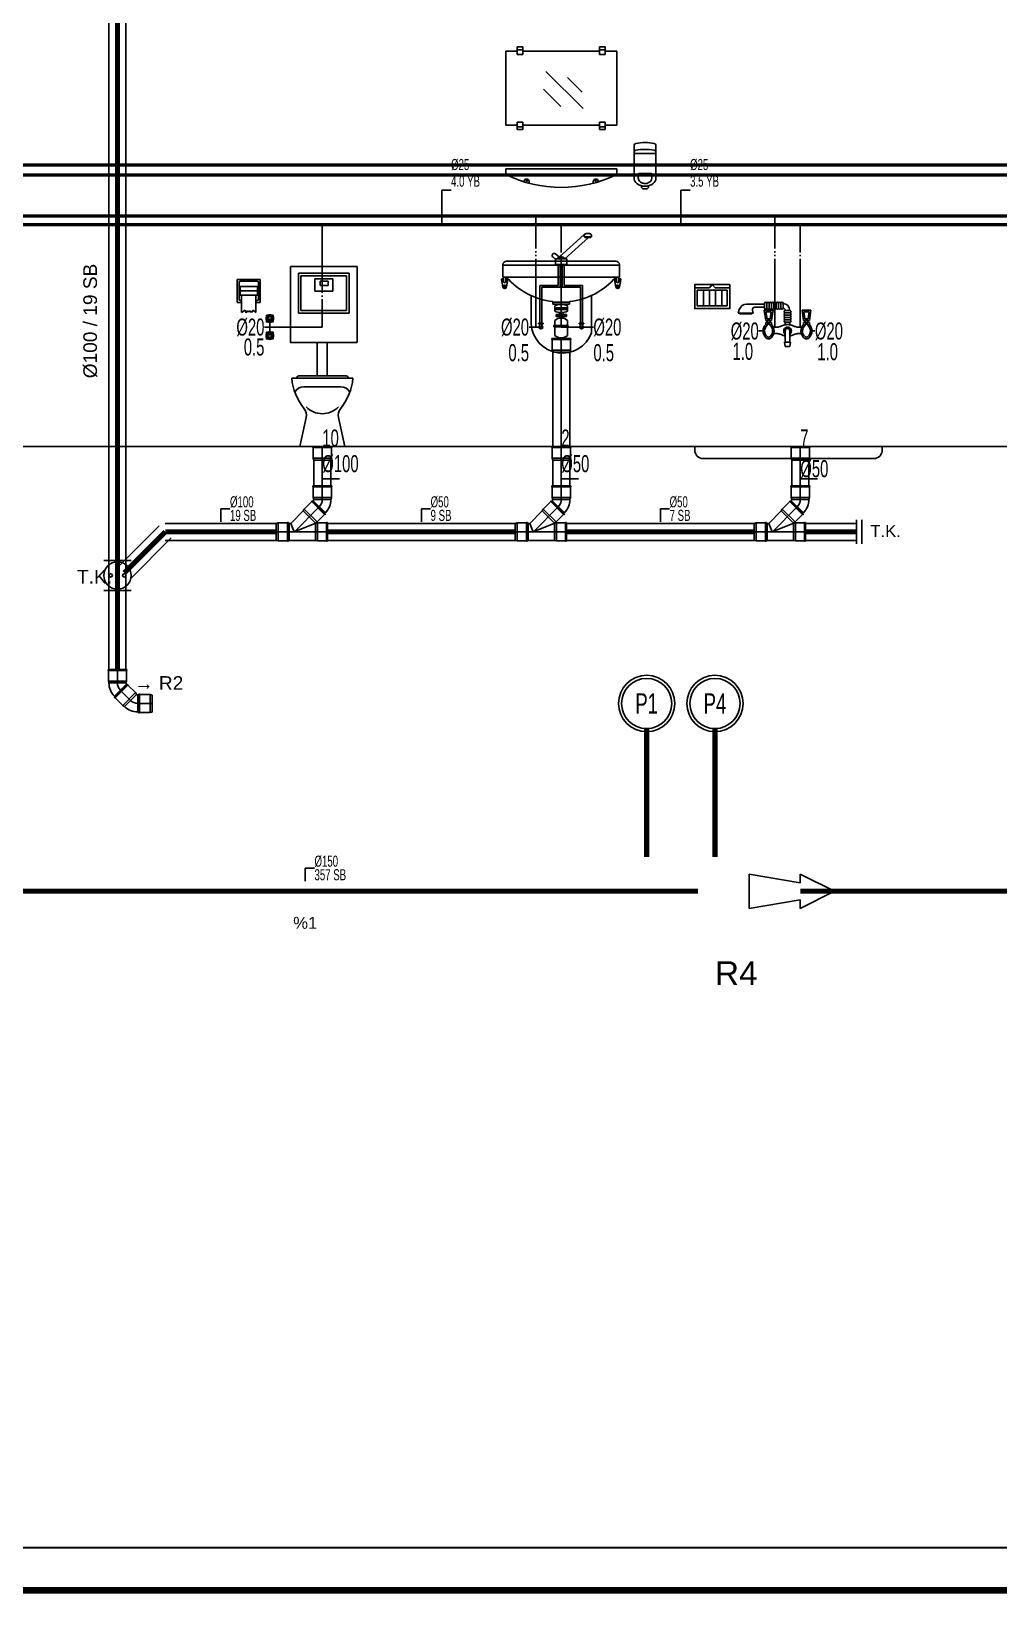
# Model space of a CAD drawing. Header units: centimetres. Extents: x -3962 to 30527, y -2 to 2802.
# Drawn here: x 16540 to 17106, y -2 to 913 of the extents above; entities that cross this region are included whole.
import ezdxf
from ezdxf.enums import TextEntityAlignment as Align

# ---------------------------------------------------------------- set-up
doc = ezdxf.new("R2010")
doc.units = ezdxf.units.CM
for name, pattern in [('BASMA HATTI', [31, 25, -6]), ('PIS', [38, 30, -8]), ('PISSU HATTI', [26, 20, -6]), ('SICAK', [4.6, 4, -0.15, 0.075, -0.15, 0.075, -0.15]), ('SOGUK', [4.375, 4, -0.15, 0.075, -0.15])]:
    doc.linetypes.add(name, pattern=pattern)
for name, color, linetype in [('MTY-PIS-SU-BORUSU', 6, 'PIS'), ('MTY-PISSU-BORU', 6, 'CONTINUOUS'), ('MTY-PISSU-BORU-TAVANDAN', 6, 'PISSU HATTI'), ('MTY-PISSU-CAP', 211, 'CONTINUOUS'), ('MTY-PVC', 43, 'CONTINUOUS'), ('MTY-ROGAR', 5, 'CONTINUOUS'), ('MTY-SICAKSU-BORU', 1, 'BASMA HATTI'), ('MTY-SOGUKSU-BORU', 5, 'CONTINUOUS'), ('MTY-TEFRIS', 15, 'CONTINUOUS'), ('MTY-TEMIZSU-CAP', 101, 'CONTINUOUS'), ('MTY-VANA', 1, 'CONTINUOUS'), ('MTY-YUK-BIRIMI', 7, 'CONTINUOUS'), ('ROTAS-PAFTA', 7, 'CONTINUOUS'), ('ROTAS-PIS-SU-BORUSU', 6, 'PIS'), ('ROTAS-PISSU-CAP', 211, 'CONTINUOUS'), ('ROTAS-PISSU-KOLONNO', 211, 'CONTINUOUS'), ('ROTAS-PVC', 43, 'CONTINUOUS'), ('ROTAS-ROGAR', 5, 'CONTINUOUS'), ('ROTAS-SEMA', 8, 'CONTINUOUS'), ('ROTAS-SICAKSU-BORU', 1, 'BASMA HATTI'), ('ROTAS-SOGUKSU-BORU', 5, 'CONTINUOUS'), ('ROTAS-TEFRIS', 15, 'CONTINUOUS'), ('ROTAS-VANA', 1, 'CONTINUOUS')]:
    doc.layers.add(name, color=color, linetype=linetype)
doc.styles.add('ANOTATIVO', font='arial.ttf')
doc.styles.add('CAP', font='wturkce.SHX', dxfattribs={"width": 0.65})
doc.styles.add('MTY_CAP', font='wturkce.SHX', dxfattribs={"width": 0.65, "height": 20})
doc.styles.add('MTYCAPLT', font='arial.ttf', dxfattribs={"width": 0.65, "height": 1})
doc.styles.add('ROTAS', font='arial.ttf')
doc.linetypes.add('PİS SU', pattern='A,6,-0.4,[")",Standard,S=1,R=0,X=-0.1,Y=-0.375],-0.2', length=6.6)

# ---------------------------------------------------------------- blocks, each defined once
blk = doc.blocks.new('KLOZET1 KOLON')
at = {"layer": 'MTY-SOGUKSU-BORU', "linetype": 'SOGUK', "ltscale": 10}
for p, q in [((0, 130), (0, 70)), ((-30.75, 75), (-30.75, 65)), ((0, 70), (-30.74, 70))]:
    blk.add_line(p, q, dxfattribs=at)
at = {"layer": 'MTY-TEFRIS', "color": 2}
for p, q in [((20.33, 105.41), (-18.6, 105.41)), ((-18.6, 105.41), (-18.6, 61.05)), ((15.66, 101.52), (-13.93, 101.52)), ((-13.93, 101.52), (-13.93, 78.17)), ((15.66, 78.17), (15.66, 101.52)), ((20.33, 61.05), (20.33, 105.41)), ((-49.8, 84.47), (-49.8, 97.91)), ((-49.8, 97.91), (-36.36, 97.91)), ((-48.79, 86.32), (-48.79, 96.06)), ((-48.12, 91.86), (-48.79, 91.86)), ((-48.79, 91.86), (-48.79, 90.52)), ((-48.12, 93.71), (-48.12, 88.67)), ((-48.12, 93.71), (-38.04, 93.71)), ((-48.12, 90.52), (-48.12, 91.86)), ((-47.95, 96.9), (-38.21, 96.9)), ((-38.04, 93.71), (-38.04, 88.67)), ((-38.04, 91.86), (-37.37, 91.86)), ((-38.04, 90.52), (-38.04, 91.86)), ((-37.37, 96.06), (-37.37, 86.32)), ((-37.37, 91.86), (-37.37, 90.52)), ((-36.36, 97.91), (-36.36, 84.47)), ((14.22, 100.08), (-12.49, 100.08)), ((-12.49, 100.08), (-12.49, 79.61)), ((6.2, 98.31), (-4.47, 98.31)), ((-4.47, 98.31), (-4.47, 90.98)), ((3.46, 96.95), (-1.31, 96.95)), ((-1.31, 96.95), (-1.31, 94.29)), ((-1.31, 94.29), (3.46, 94.29)), ((3.46, 94.29), (3.46, 96.95)), ((6.2, 90.98), (6.2, 98.31)), ((14.22, 79.61), (14.22, 100.08)), ((-47.28, 84.47), (-49.8, 84.47)), ((-48.79, 90.52), (-48.12, 90.52)), ((-38.04, 91.19), (-48.12, 91.19)), ((-48.12, 88.67), (-38.04, 88.67)), ((-47.28, 85.48), (-47.95, 85.48)), ((-47.28, 78.59), (-47.28, 88.67)), ((-38.88, 78.59), (-38.88, 88.67)), ((-38.88, 78.59), (-38.88, 88.67)), ((-38.21, 85.48), (-38.88, 85.48)), ((-36.36, 84.47), (-38.88, 84.47)), ((-37.37, 90.52), (-38.04, 90.52)), ((-4.47, 90.98), (6.2, 90.98)), ((-45.29, 79.81), (-47.28, 78.59)), ((-45.29, 79.81), (-44.6, 78.35)), ((-43.76, 79.57), (-44.6, 78.35)), ((-43.76, 79.57), (-43.08, 78.84)), ((-42.24, 79.57), (-43.08, 78.84)), ((-42.24, 79.57), (-41.4, 78.46)), ((-40.56, 79.83), (-41.4, 78.46)), ((-40.56, 79.83), (-38.88, 78.59)), ((-13.93, 78.17), (15.66, 78.17)), ((-12.49, 79.61), (14.22, 79.61)), ((-18.6, 61.05), (20.33, 61.05)), ((-3.11, 61.05), (-3.11, 41.5)), ((2.9, 61.05), (2.9, 41.5)), ((17.91, 40), (-17.91, 40)), ((-14.2, 41.5), (-15.36, 40)), ((14.4, 41.5), (-14.2, 41.5)), ((14.4, 41.5), (15.56, 40)), ((10.91, 35), (-10.91, 35)), ((-13.25, 0), (-9.42, 17.01)), ((9.42, 17.01), (13.25, 0)), ((13.25, 0), (-13.25, 0)), ((-13.25, 0), (13.25, 0))]:
    blk.add_line(p, q, dxfattribs=at)
at = {"layer": 'MTY-TEFRIS', "color": 4}
for centre, radius in [((-30.75, 75), 1.54), ((-30.75, 75), 1.1), ((-30.75, 65), 1.54), ((-30.75, 65), 1.1)]:
    blk.add_circle(centre, radius, dxfattribs=at)
at = {"layer": 'MTY-TEFRIS', "color": 2}
for centre, radius, start, end in [((-47.95, 96.06), 0.84, 90, 180), ((-38.21, 96.06), 0.84, 0, 90), ((-47.95, 86.32), 0.84, 180, 270), ((-38.21, 86.32), 0.84, 270, 360), ((15.27, 43.1), 33.32, 185.34064, 219.04334), ((-15.27, 43.1), 33.32, 320.95666, 354.65936), ((-10.91, 29), 6, 90, 150.54771), ((10.91, 29), 6, 29.45229, 90), ((-15.28, 18.33), 6, 347.31961, 39.04334), ((0, 32.24), 13.03, 223.67167, 316.32833), ((15.28, 18.33), 6, 140.95666, 192.68039)]:
    blk.add_arc(centre, radius, start, end, dxfattribs=at)
at = {"layer": 'MTY-TEFRIS', "color": 4}
for centre, radius, start, end in [((-30.75, 75), 2.22, 144.42463, 215.30307), ((-32.48, 73.28), 0.321, 139.13539, 310.58802), ((-32.47, 76.73), 0.321, 49.13539, 220.58802), ((-34.63, 75.01), 2.44, 320.91318, 350.03622), ((-34.63, 75.01), 2.44, 9.69149, 38.67071), ((-30.76, 71.11), 2.44, 99.68719, 128.81024), ((-30.74, 78.89), 2.44, 231.05269, 260.03192), ((-30.75, 75), 2.22, 101.18793, 125.29878), ((-30.75, 75), 2.22, 54.42033, 101.18793), ((-30.74, 78.89), 2.44, 279.68719, 308.81024), ((-30.76, 71.11), 2.44, 51.05269, 80.03192), ((-26.86, 74.99), 2.44, 140.91318, 170.03622), ((-26.86, 74.99), 2.44, 189.69149, 218.67071), ((-29.02, 73.27), 0.321, 229.13539, 40.58802), ((-29.02, 76.72), 0.321, 319.13539, 130.58802), ((-30.75, 75), 2.22, 341.62361, 35.30307), ((-30.75, 75), 2.22, 324.42463, 341.62361), ((-30.75, 65), 2.22, 144.34276, 215.22121), ((-32.47, 66.73), 0.321, 49.05352, 220.50616), ((-34.63, 65.01), 2.44, 320.83131, 349.95435), ((-34.63, 65.01), 2.44, 9.60962, 38.58885), ((-30.73, 68.89), 2.44, 230.97083, 259.95006), ((-30.75, 75), 2.22, 234.42033, 305.29878), ((-30.75, 65), 2.22, 101.10606, 125.21692), ((-30.75, 65), 2.22, 54.33847, 101.10606), ((-30.73, 68.89), 2.44, 279.60533, 308.72837), ((-26.86, 64.99), 2.44, 140.83131, 169.95435), ((-26.86, 64.99), 2.44, 189.60962, 218.58885), ((-29.01, 66.72), 0.321, 319.05352, 130.50616), ((-30.75, 65), 2.22, 324.34276, 341.54174), ((-30.75, 65), 2.22, 341.54174, 35.22121), ((-32.48, 63.28), 0.321, 139.05352, 310.50616), ((-30.76, 61.11), 2.44, 99.60533, 128.72837), ((-30.75, 65), 2.22, 234.33847, 305.21692), ((-30.76, 61.11), 2.44, 50.97083, 79.95006), ((-29.03, 63.27), 0.321, 229.05352, 40.50616)]:
    blk.add_arc(centre, radius, start, end, dxfattribs=at)
at = {"layer": 'MTY-TEMIZSU-CAP', "lineweight": -3, "ltscale": 100}
blk.add_line((-30.75, 70), (-33.91, 70), dxfattribs=at)
at = {"layer": 'MTY-PISSU-CAP', "lineweight": -3, "ltscale": 100, "style": 'CAP', "width": 0.65}
blk.add_attdef('PSCP', text='', height=10, dxfattribs=at).set_placement((0, -10), align=Align.MIDDLE_LEFT)
at = {"layer": 'MTY-TEMIZSU-CAP', "color": 101, "style": 'CAP', "width": 0.65}
blk.add_attdef('SOCP', text='', height=10, dxfattribs=at).set_placement((-33.91, 70), align=Align.MIDDLE_RIGHT)
at = {"layer": 'MTY-YUK-BIRIMI', "color": 101, "style": 'CAP', "width": 0.65}
blk.add_attdef('SO', text='', height=10, dxfattribs=at).set_placement((-33.91, 58.33), align=Align.MIDDLE_RIGHT)
at = {"layer": 'MTY-YUK-BIRIMI', "color": 211, "lineweight": -3, "ltscale": 100, "style": 'CAP', "width": 0.65}
blk.add_attdef('PS', text='', height=10, dxfattribs=at).set_placement((0, 5), align=Align.MIDDLE_LEFT)
blk = doc.blocks.new('PVC CATAL SAG')
at = {"layer": 'MTY-PIS-SU-BORUSU', "linetype": 'PİS SU', "ltscale": 5}
for p, q in [((0, 0), (0, -23.03)), ((0, -23.03), (0, -31.02)), ((-1.76, -35.26), (-16.12, -49.85)), ((3, -50), (-27, -50))]:
    blk.add_line(p, q, dxfattribs=at)
blk.add_arc((-6, -31.02), 6, 315, 0, dxfattribs=at)
at = {"layer": 'MTY-PISSU-CAP', "lineweight": -3, "ltscale": 100}
for p, q in [((0, -15.84), (0, -25.84)), ((10, -18.89), (0, -18.89))]:
    blk.add_line(p, q, dxfattribs=at)
at = {"layer": 'MTY-PVC', "color": 43}
for p, q in [((-5.5, 0), (-5.5, -0.6)), ((5.5, 0), (-5.5, 0)), ((-5.3, -0.6), (-5.5, -0.6)), ((5.3, -0.6), (-5.3, -0.6)), ((-5.3, -0.6), (-5.3, -6.85)), ((5.3, -6.85), (-5.3, -6.85)), ((-5.3, -6.85), (-5, -7.99)), ((5, -7.99), (-5, -7.99)), ((-5, -7.99), (-5, -22.87)), ((5.3, -6.85), (5, -7.99)), ((5, -7.99), (5, -22.87)), ((5.5, -0.6), (5.3, -0.6)), ((5.3, -0.6), (5.3, -6.85)), ((5.5, 0), (5.5, -0.6)), ((-5.5, -23.03), (-5.5, -23.63)), ((-5.5, -23.03), (-4.97, -23.03)), ((-5.5, -23.63), (-5.3, -23.63)), ((-5.3, -23.63), (5.3, -23.63)), ((-5.3, -23.63), (-5.3, -29.88)), ((-5, -23.03), (5.03, -23.03)), ((5.03, -23.03), (5.5, -23.03)), ((5.3, -23.63), (5.5, -23.63)), ((5.3, -23.63), (5.3, -29.88)), ((5.5, -23.03), (5.5, -23.63)), ((-6.17, -32.27), (-10.59, -36.69)), ((-5.88, -31.7), (-6.31, -32.13)), ((-5.88, -31.7), (-6.31, -32.13)), ((-6.31, -32.13), (-6.17, -32.27)), ((-6.31, -32.13), (-6.17, -32.27)), ((-6.17, -32.27), (1.33, -39.76)), ((-5.88, -31.7), (-5.58, -32.01)), ((-5.88, -31.7), (-5.58, -32.01)), ((-5.29, -31.73), (-5.58, -32.01)), ((-5.58, -32.01), (1.54, -39.13)), ((-5.3, -29.88), (5.3, -29.88)), ((-5.3, -29.88), (-5, -31.02)), ((-5.29, -31.73), (1.78, -38.8)), ((-5, -31.02), (5, -31.02)), ((5.3, -29.88), (5, -31.02)), ((-25.86, -44.7), (-27, -45)), ((-27, -55), (-27, -45)), ((-25.86, -55.3), (-25.86, -44.7)), ((-20.33, -44.7), (-25.86, -44.7)), ((-19.73, -44.5), (-20.33, -44.5)), ((-20.33, -44.7), (-20.33, -44.5)), ((-20.33, -55.3), (-20.33, -44.7)), ((-19.73, -45), (-19.73, -44.5)), ((-19.73, -55), (-19.73, -45)), ((-19.33, -45), (-19.73, -45)), ((-18.46, -45), (-19.33, -45)), ((-19.33, -45), (-19.33, -55)), ((-19.33, -45), (-19.33, -55)), ((-19.33, -55), (-19.33, -45)), ((-19.33, -45), (-19.33, -55)), ((-11.15, -37.73), (-18.46, -45)), ((-16.5, -50), (-18.46, -45)), ((-4.43, -45), (-16.5, -50)), ((-10.59, -36.69), (-11.15, -37.73)), ((-11.15, -37.73), (-4.14, -44.75)), ((-10.59, -36.69), (-3.09, -44.18)), ((-4.14, -44.75), (-4.43, -45)), ((-4.02, -45), (-4.42, -45)), ((-3.09, -44.18), (-4.14, -44.75)), ((-2.88, -44.7), (-4.02, -45)), ((-4.02, -45), (-4.02, -55)), ((1.33, -39.76), (-3.09, -44.18)), ((2.4, -44.7), (-2.88, -44.7)), ((-2.88, -44.7), (-2.88, -55.3)), ((1.33, -39.76), (1.47, -39.9)), ((1.33, -39.76), (1.47, -39.9)), ((1.89, -39.48), (1.47, -39.9)), ((1.89, -39.48), (1.47, -39.9)), ((1.78, -38.8), (1.5, -39.08)), ((1.5, -39.08), (1.89, -39.48)), ((1.5, -39.08), (1.89, -39.48)), ((3, -44.5), (2.4, -44.5)), ((2.4, -44.5), (2.4, -44.7)), ((2.4, -44.7), (2.4, -55.3)), ((3, -44.5), (3, -45)), ((3, -45), (3, -55)), ((-25.86, -55.3), (-27, -55)), ((-20.33, -55.3), (-25.86, -55.3)), ((-20.33, -55.5), (-20.33, -55.3)), ((-19.73, -55.5), (-20.33, -55.5)), ((-19.73, -55.5), (-19.73, -55)), ((-19.33, -55), (-19.73, -55)), ((-4.02, -55), (-19.33, -55)), ((-2.88, -55.3), (-4.02, -55)), ((2.4, -55.3), (-2.88, -55.3)), ((2.4, -55.3), (2.4, -55.5)), ((3, -55.5), (2.4, -55.5)), ((3, -55), (3, -55.5))]:
    blk.add_line(p, q, dxfattribs=at)
for radius in [1, 11]:
    blk.add_arc((-6, -31.02), radius, 315, 0, dxfattribs=at)
blk = doc.blocks.new('LAVABO1 KOLON')
at = {"layer": 'MTY-PISSU-BORU-TAVANDAN', "linetype": 'PİS SU', "ltscale": 5}
blk.add_line((0, 63.37), (0, 0), dxfattribs=at)
at = {"layer": 'MTY-PVC', "color": 43}
for p, q in [((-5.5, 63.37), (-5.5, 62.77)), ((-5.03, 63.37), (-5.5, 63.37)), ((-5.3, 62.77), (-5.5, 62.77)), ((5.3, 62.77), (-5.3, 62.77)), ((-5.3, 62.77), (-5.3, 56.52)), ((5.3, 56.52), (-5.3, 56.52)), ((-5.3, 56.52), (-5, 55.38)), ((5, 63.37), (-5.03, 63.37)), ((5, 55.38), (-5, 55.38)), ((-5, 55.38), (-5, 0)), ((5.5, 63.37), (4.97, 63.37)), ((5.3, 56.52), (5, 55.38)), ((5, 55.38), (5, 0)), ((5.5, 62.77), (5.3, 62.77)), ((5.3, 62.77), (5.3, 56.52)), ((5.5, 63.37), (5.5, 62.77))]:
    blk.add_line(p, q, dxfattribs=at)
at = {"layer": 'MTY-SICAKSU-BORU', "linetype": 'SICAK', "ltscale": 10}
for p, q in [((-15, 70), (-15, 135)), ((-13.06, 70), (-15.15, 70))]:
    blk.add_line(p, q, dxfattribs=at)
at = {"layer": 'MTY-SOGUKSU-BORU', "linetype": 'SOGUK', "ltscale": 10}
for p, q in [((0, 70), (0, 130)), ((11.84, 70), (0, 70))]:
    blk.add_line(p, q, dxfattribs=at)
at = {"layer": 'MTY-TEFRIS', "color": 2}
for p, q in [((-32.57, 188.24), (-32.57, 231.58)), ((-25.82, 231.58), (-32.57, 231.58)), ((-25.82, 234.09), (-22.51, 234.09)), ((-25.82, 234.09), (-25.82, 229.75)), ((-25.82, 232.44), (-22.51, 232.44)), ((-25.82, 229.75), (-22.51, 229.75)), ((-22.51, 234.09), (-22.51, 229.75)), ((22.38, 231.58), (-22.51, 231.58)), ((22.38, 234.09), (22.38, 229.75)), ((25.69, 234.09), (22.38, 234.09)), ((25.69, 232.44), (22.38, 232.44)), ((25.69, 229.75), (22.38, 229.75)), ((25.69, 234.09), (25.69, 229.75)), ((32.43, 231.58), (25.69, 231.58)), ((32.43, 188.24), (32.43, 231.58)), ((12.73, 197.94), (-9.11, 219.78)), ((12.3, 207.69), (3.7, 216.28)), ((-0.23, 199.25), (-10.42, 209.44)), ((-25.82, 188.24), (-32.57, 188.24)), ((-25.82, 190.07), (-22.51, 190.07)), ((-25.82, 190.07), (-25.82, 185.73)), ((-25.82, 187.38), (-22.51, 187.38)), ((-25.82, 185.73), (-22.51, 185.73)), ((-22.51, 190.07), (-22.51, 185.73)), ((22.38, 188.24), (-22.51, 188.24)), ((25.69, 190.07), (22.38, 190.07)), ((22.38, 190.07), (22.38, 185.73)), ((25.69, 187.38), (22.38, 187.38)), ((25.69, 185.73), (22.38, 185.73)), ((25.69, 190.07), (25.69, 185.73)), ((32.43, 188.24), (25.69, 188.24)), ((42.63, 172.3), (42.63, 176.3)), ((55.43, 172.3), (55.43, 176.3)), ((42.63, 172.3), (42.63, 157.29)), ((42.63, 171.69), (55.43, 171.69)), ((55.43, 172.3), (55.43, 157.29)), ((-32.57, 162.6), (32.43, 162.6)), ((-32.57, 162.6), (-32.57, 159.35)), ((-32.57, 159.35), (32.43, 159.35)), ((32.43, 162.6), (32.43, 159.35)), ((42.63, 160.49), (42.63, 157.29)), ((45.03, 157.29), (45.03, 159.25)), ((45.67, 159.89), (52.39, 159.89)), ((53.03, 157.29), (53.03, 159.25)), ((47.03, 152.73), (47.03, 151.69)), ((47.83, 150.89), (47.03, 151.69)), ((50.23, 150.89), (47.83, 150.89)), ((50.23, 150.89), (51.03, 151.69)), ((51.03, 152.73), (51.03, 151.69))]:
    blk.add_line(p, q, dxfattribs=at)
at = {"layer": 'MTY-TEFRIS', "color": 4}
for p, q in [((13.42, 124.12), (-1.18, 110.86)), ((15.9, 122.47), (2.06, 109.89)), ((13.33, 122.84), (13.42, 123.75)), ((13.33, 122.84), (15.52, 122.84)), ((13.73, 122.84), (13.73, 122.47)), ((17.24, 122.84), (13.73, 122.84)), ((13.73, 122.47), (17.24, 122.47)), ((14.5, 124.72), (15.52, 124.72)), ((16.54, 124.72), (15.52, 124.72)), ((17.71, 122.84), (15.52, 122.84)), ((17.24, 122.47), (17.24, 122.84)), ((17.71, 122.84), (17.61, 123.75)), ((-4.98, 112.8), (-5.17, 112.58)), ((-5.05, 111.05), (-3.37, 109.62)), ((-1.11, 110.92), (-3.46, 112.92)), ((-3.37, 106.7), (-3.37, 109.89)), ((3.21, 109.89), (-3.37, 109.89)), ((-2.17, 109.96), (-2.24, 109.89)), ((-1.1, 110.86), (-0.08, 110.86)), ((0.94, 110.86), (-0.08, 110.86)), ((3.21, 106.7), (3.21, 109.89)), ((-34.19, 106.7), (-34.19, 99.25)), ((34.06, 106.3), (-34.19, 106.3)), ((32.13, 108.5), (-32.26, 108.5)), ((-3.37, 106.7), (3.21, 106.7)), ((-2.88, 106.7), (-2.88, 106.29)), ((-2.88, 106.29), (2.75, 106.29)), ((-2.14, 106.29), (-2.14, 106.1)), ((1.98, 106.09), (-2.14, 106.09)), ((-1.83, 106.07), (-1.83, 94.44)), ((-0.75, 106.07), (-0.75, 93.36)), ((0.59, 106.07), (0.59, 93.36)), ((1.67, 106.07), (1.67, 94.44)), ((1.98, 106.29), (1.98, 106.09)), ((2.75, 106.29), (2.75, 106.7)), ((34.06, 106.7), (34.06, 99.25)), ((-34.19, 93.55), (-34.97, 97.93)), ((-33.89, 98.28), (-34.71, 98.28)), ((34.06, 99.25), (-34.19, 99.25)), ((-33.89, 99.25), (-33.89, 96.72)), ((-32.42, 99.25), (-32.42, 96.72)), ((-31.61, 98.28), (-32.42, 98.28)), ((-32.13, 93.55), (-31.35, 97.93)), ((-12.51, 94.44), (-12.51, 72.2)), ((-12.51, 94.44), (-1.83, 94.44)), ((-11.43, 93.36), (-11.43, 72.2)), ((-11.43, 93.36), (-0.75, 93.36)), ((11.27, 93.36), (0.59, 93.36)), ((12.35, 94.44), (1.67, 94.44)), ((11.27, 93.36), (11.27, 72.2)), ((12.35, 94.44), (12.35, 72.2)), ((32, 93.55), (31.22, 97.93)), ((31.48, 98.28), (32.29, 98.28)), ((32.29, 99.25), (32.29, 96.72)), ((33.76, 99.25), (33.76, 96.72)), ((33.76, 98.28), (34.58, 98.28)), ((34.06, 93.55), (34.84, 97.93)), ((-17.73, 71.86), (-17.73, 88.48)), ((-4.99, 84.92), (-4.99, 83.48)), ((4.86, 84.63), (-4.99, 84.63)), ((-4.99, 83.48), (-0.07, 83.48)), ((-3.84, 79.22), (-3.84, 82.47)), ((-1.15, 83.48), (-1.15, 83.13)), ((4.86, 83.48), (-0.07, 83.48)), ((1.02, 83.48), (1.02, 83.13)), ((3.71, 79.22), (3.71, 82.47)), ((4.86, 84.92), (4.86, 83.48)), ((17.73, 66.66), (17.73, 88.54)), ((3.71, 81.31), (-3.84, 81.31)), ((3.71, 80.24), (-3.84, 80.24)), ((-3.84, 70.82), (-3.84, 73.87)), ((-3.04, 76.14), (-3.04, 77.37)), ((-3.04, 77.37), (3.04, 77.37)), ((3.04, 76.8), (-3.04, 76.8)), ((3.04, 76.14), (-3.04, 76.14)), ((-1.15, 78.56), (-1.15, 77.37)), ((-1.15, 76.14), (-1.15, 75.24)), ((1.02, 78.56), (1.02, 77.37)), ((1.02, 76.14), (1.02, 75.24)), ((3.04, 77.37), (3.04, 76.14)), ((3.71, 70.82), (3.71, 73.87)), ((-11.97, 72.2), (-13.33, 72.2)), ((-13.33, 72.2), (-13.33, 71.8)), ((-13.33, 71.8), (-11.97, 71.8)), ((-12.51, 71.8), (-12.51, 70)), ((-12.51, 71.8), (-12.51, 70)), ((-12.51, 70), (-11.43, 70)), ((-11.97, 72.2), (-10.61, 72.2)), ((-10.61, 71.8), (-11.97, 71.8)), ((-11.43, 71.8), (-11.43, 70)), ((-11.43, 71.8), (-11.43, 70)), ((-10.61, 72.2), (-10.61, 71.8)), ((-4.34, 70.18), (-4.34, 70.82)), ((-4.34, 70.82), (4.07, 70.82)), ((4.07, 70.18), (-4.34, 70.18)), ((-3.84, 65.06), (-3.84, 70.18)), ((3.71, 65.06), (3.71, 70.18)), ((4.07, 70.82), (4.07, 70.18)), ((11.84, 72.2), (10.48, 72.2)), ((10.48, 72.2), (10.48, 71.8)), ((10.48, 71.8), (11.84, 71.8)), ((11.3, 71.8), (11.3, 70)), ((11.3, 71.8), (11.3, 70)), ((12.38, 70), (11.3, 70)), ((11.84, 72.2), (13.2, 72.2)), ((13.2, 71.8), (11.84, 71.8)), ((12.38, 71.8), (12.38, 70)), ((12.38, 71.8), (12.38, 70)), ((13.2, 72.2), (13.2, 71.8))]:
    blk.add_line(p, q, dxfattribs=at)
at = {"layer": 'MTY-TEFRIS', "color": 2}
for centre in [(-20.17, 155.82), (20.04, 155.82)]:
    blk.add_circle(centre, 0.437, dxfattribs=at)
at = {"layer": 'MTY-TEFRIS', "color": 4}
for centre, radius in [((-34.52, 97.85), 0.254), ((-33.16, 93.55), 1.03), ((-33.16, 93.55), 0.556), ((-31.8, 97.85), 0.254), ((31.67, 97.85), 0.254), ((33.03, 93.55), 1.03), ((33.03, 93.55), 0.556), ((34.39, 97.85), 0.254)]:
    blk.add_circle(centre, radius, dxfattribs=at)
at = {"layer": 'MTY-TEFRIS', "color": 2}
for centre, radius, start, end in [((43.91, 176.3), 1.28, 103.34236, 180), ((49.03, 150.65), 27.43, 78.61461, 101.38539), ((49.03, 146.65), 27.43, 78.61461, 101.38539), ((54.15, 176.3), 1.28, 0, 76.65764), ((43.91, 172.3), 1.28, 103.34236, 180), ((54.15, 172.3), 1.28, 0, 76.65764), ((-0.07, 225.21), 73.43, 243.73196, 296.26804), ((-20.32, 155.17), 1.53, 324.18851, 183.54429), ((20.19, 155.17), 1.53, 356.45571, 215.81149), ((45.67, 159.25), 0.64, 90, 180), ((52.39, 159.25), 0.64, 0, 90)]:
    blk.add_arc(centre, radius, start, end, dxfattribs=at)
at = {"layer": 'MTY-TEFRIS', "color": 4}
for centre, radius, start, end in [((14.5, 123.64), 1.08, 90, 174.07007), ((16.54, 123.64), 1.08, 5.92993, 90), ((-4.35, 111.88), 1.08, 139.57371, 229.57371), ((-4.16, 112.1), 1.08, 49.57371, 139.57371), ((-1.1, 109.78), 1.08, 90, 174.07007), ((0.94, 109.78), 1.08, 5.92993, 90), ((-32.19, 106.5), 2.01, 88.09528, 174.20104), ((32.06, 106.5), 2.01, 5.79896, 91.90472), ((-34.67, 97.98), 0.308, 97.40292, 189.73542), ((-33.16, 96.72), 0.735, 180, 0), ((-0.07, 127.1), 42.47, 220.97797, 263.34526), ((-31.65, 97.98), 0.308, 350.26458, 82.59708), ((-0.07, 127.1), 42.47, 276.65474, 319.02203), ((31.52, 97.98), 0.308, 97.40292, 189.73542), ((33.03, 96.72), 0.735, 180, 0), ((34.54, 97.98), 0.308, 350.26458, 82.59708), ((-0.07, 72.87), 10.32, 68.53271, 111.46729), ((-0.07, 88.83), 10.32, 248.53271, 291.46729), ((-0.07, 69.47), 5.8, 49.37058, 130.62942), ((0.55, 73.03), 18.32, 183.67178, 339.66251), ((-11.97, 70), 1.09, 119.88579, 60.11421), ((-11.97, 70.09), 0.548, 189.04535, 350.95465), ((-0.07, 69.47), 5.8, 229.37058, 310.62942), ((11.84, 70), 1.09, 119.88579, 60.11421), ((11.84, 70.09), 0.548, 189.04535, 350.95465)]:
    blk.add_arc(centre, radius, start, end, dxfattribs=at)
at = {"layer": 'MTY-TEFRIS', "color": 2}
blk.add_ellipse((49.03, 157.29), major_axis=(6.4, 0), ratio=0.75, start_param=3.141593, end_param=6.283185, dxfattribs=at)
blk.add_open_spline([(45.03, 157.29), (45.03, 156.85), (45.14, 156.42), (45.6, 155.59), (45.95, 155.2), (46.86, 154.56), (47.42, 154.32), (48.62, 154.06), (50.06, 154.05), (50.48, 154.26), (51.05, 154.49), (52, 155.09), (52.37, 155.48), (52.87, 156.29), (53.01, 156.73), (53.03, 157.2), (53.03, 157.24), (53.03, 157.29)], degree=3, knots=[0, 0, 0, 0, 0.442663, 0.442663, 0.885326, 0.885326, 1.327989, 1.327989, 1.770652, 1.770652, 2.213315, 2.213315, 2.655978, 2.655978, 3.098641, 3.098641, 3.141579, 3.141579, 3.141579, 3.141579], dxfattribs=at)
at = {"layer": 'MTY-TEMIZSU-CAP'}
for p, q in [((-15.15, 70), (-18.9, 70)), ((12.93, 70), (18.77, 70))]:
    blk.add_line(p, q, dxfattribs=at)
at = {"layer": 'MTY-PISSU-CAP', "lineweight": -3, "ltscale": 100, "style": 'CAP', "width": 0.65}
blk.add_attdef('PSCP', text='', height=10, dxfattribs=at).set_placement((0, -10), align=Align.MIDDLE_LEFT)
at = {"layer": 'MTY-TEMIZSU-CAP', "color": 101, "style": 'CAP', "width": 0.65}
blk.add_attdef('SCCP', text='', height=10, dxfattribs=at).set_placement((-18.9, 70), align=Align.MIDDLE_RIGHT)
blk.add_attdef('SOCP', text='', height=10, dxfattribs=at).set_placement((18.77, 70), align=Align.MIDDLE_LEFT)
at = {"layer": 'MTY-YUK-BIRIMI', "color": 101, "style": 'CAP', "width": 0.65}
blk.add_attdef('SC', text='', height=10, dxfattribs=at).set_placement((-18.9, 55), align=Align.MIDDLE_RIGHT)
blk.add_attdef('SO', text='', height=10, dxfattribs=at).set_placement((18.81, 55), align=Align.MIDDLE_LEFT)
at = {"layer": 'MTY-YUK-BIRIMI', "color": 211, "lineweight": -3, "ltscale": 100, "style": 'CAP', "width": 0.65}
blk.add_attdef('PS', text='', height=10, dxfattribs=at).set_placement((0, 5), align=Align.MIDDLE_LEFT)
blk = doc.blocks.new('DUS TEKNESI1 KOLON')
at = {"layer": 'MTY-SICAKSU-BORU', "linetype": 'SICAK', "ltscale": 10}
blk.add_line((-15, 70), (-15, 135), dxfattribs=at)
at = {"layer": 'MTY-SOGUKSU-BORU', "linetype": 'SOGUK', "ltscale": 10}
blk.add_line((0, 70), (0, 130), dxfattribs=at)
at = {"layer": 'MTY-TEFRIS', "color": 2}
for p, q in [((-53.27, 92.91), (-61.88, 92.91)), ((-56.78, 91.53), (-56.78, 82.44)), ((-51.58, 94.87), (-53.27, 92.91)), ((-53.11, 91.53), (-53.11, 82.44)), ((-51.58, 94.87), (-49.95, 92.91)), ((-41.27, 92.91), (-49.95, 92.91)), ((-49.61, 91.53), (-49.61, 82.44)), ((-46.03, 91.53), (-46.03, 82.44))]:
    blk.add_line(p, q, dxfattribs=at)
at = {"layer": 'MTY-TEFRIS', "color": 4}
for p, q in [((-31.45, 83.41), (-20.92, 83.41)), ((-20.92, 83.87), (-20.92, 81.14)), ((-20.92, 83.41), (-20.92, 81.6)), ((-19.56, 81.14), (-19.56, 83.87)), ((-18.2, 83.87), (-18.2, 81.14)), ((-16.84, 83.87), (-16.84, 81.14)), ((-16.84, 83.87), (-16.84, 81.14)), ((-15.47, 81.14), (-15.47, 83.87)), ((-14.11, 83.87), (-14.11, 81.14)), ((-12.75, 83.87), (-12.75, 81.14)), ((-11.39, 83.87), (-11.39, 81.14)), ((-10.03, 83.87), (-10.03, 81.14)), ((-36.4, 78.22), (-35.78, 80.22)), ((-36.4, 78.22), (-27.55, 78.22)), ((-27.55, 78.22), (-27.99, 79.88)), ((-26.68, 81.6), (-20.92, 81.6)), ((-21.16, 79.85), (-16, 79.85)), ((-20.3, 73.82), (-21.16, 79.85)), ((-16.86, 73.82), (-20.3, 73.82)), ((-19.51, 74.73), (-20.11, 78.94)), ((-20.11, 78.94), (-17.05, 78.94)), ((-17.65, 74.73), (-19.51, 74.73)), ((-19.42, 73.82), (-19.42, 72.58)), ((-17.76, 72.58), (-17.76, 73.82)), ((-17.05, 78.94), (-17.65, 74.73)), ((-16, 79.85), (-16.86, 73.82)), ((-8.86, 79.78), (-8.86, 79.74)), ((-8.86, 79.74), (-6.14, 79.74)), ((-8.86, 78.38), (-6.14, 78.38)), ((-8.86, 77.02), (-6.14, 77.02)), ((-8.86, 75.66), (-6.14, 75.66)), ((-6.14, 74.3), (-8.86, 74.3)), ((-6.14, 79.78), (-6.14, 79.74)), ((6.16, 79.85), (1, 79.85)), ((1, 79.85), (1.86, 73.82)), ((1.86, 73.82), (5.3, 73.82)), ((2.05, 78.94), (2.65, 74.73)), ((5.11, 78.94), (2.05, 78.94)), ((2.65, 74.73), (4.51, 74.73)), ((2.76, 72.58), (2.76, 73.82)), ((4.42, 73.82), (4.42, 72.58)), ((4.51, 74.73), (5.11, 78.94)), ((5.3, 73.82), (6.16, 79.85)), ((-20.28, 72.58), (-20.28, 71.43)), ((-20.28, 72.58), (-16.88, 72.58)), ((-19.37, 71.67), (-19.37, 71.03)), ((-19.37, 71.67), (-17.78, 71.67)), ((-17.78, 71.67), (-17.78, 71.03)), ((-16.88, 72.58), (-16.88, 71.43)), ((-8.86, 72.93), (-8.86, 71.34)), ((-8.86, 72.93), (-6.14, 72.93)), ((-8.85, 67.86), (-8.85, 61.24)), ((-6.15, 67.86), (-6.15, 61.24)), ((-6.14, 72.93), (-6.14, 71.34)), ((1.88, 72.58), (1.88, 71.43)), ((1.88, 72.58), (5.28, 72.58)), ((2.78, 71.67), (2.78, 71.03)), ((4.37, 71.67), (2.78, 71.67)), ((4.37, 71.67), (4.37, 71.03)), ((5.28, 72.58), (5.28, 71.43)), ((-5.71, 61.24), (-9.32, 61.24)), ((-9.32, 61.24), (-8.96, 58.68)), ((-8.96, 58.68), (-6.08, 58.68)), ((-6.08, 58.68), (-5.71, 61.24)), ((47.97, 0), (-61.88, 0)), ((-61.88, -2.05), (-61.88, 0)), ((47.98, -2.03), (47.97, 0)), ((42.98, -7.04), (-56.88, -7.04))]:
    blk.add_line(p, q, dxfattribs=at)
at = {"layer": 'MTY-TEFRIS', "color": 2}
for points in [[(-41.27, 94.87), (-61.88, 94.87), (-61.88, 80.85), (-41.27, 80.85)], [(-42.93, 91.53), (-60.5, 91.53), (-60.5, 82.44), (-42.93, 82.44)]]:
    blk.add_lwpolyline(points, close=True, dxfattribs=at)
at = {"layer": 'MTY-TEFRIS', "color": 4}
blk.add_lwpolyline([(-28.55, 78.22), (-28.55, 77.65), (-35.4, 77.65), (-35.4, 78.22)], dxfattribs=at)
for points in [[(-15.94, 70.15, 0.052672), (-14.15, 69.96, 0.063671)], [(-15.62, 66.05, -0.043271), (-14.15, 66.18, -0.063671)], [(-14.15, 69.96, 0.063671), (-12, 70.23, 0.076686), (-10.34, 70.95, 0.001385), (-10.32, 70.96, 0.146881)], [(-14.15, 66.18, -0.063671), (-12, 65.91, -0.029659), (-11.33, 65.69, -0.001385)], [(-11.33, 65.69, 0.001385), (-11.31, 65.68, 0.076686), (-9.65, 64.96, 0.02385), (-8.85, 64.8, 0.063671)], [(-4.68, 70.96, 0.029659), (-5.35, 71.18, 0.063671), (-7.5, 71.45, 0.063671), (-9.65, 71.18, 0.029659), (-10.32, 70.96, 0.001385)], [(-6.15, 64.8, 0.02385), (-5.35, 64.96, 0.076686), (-3.69, 65.68, 0.001385), (-3.67, 65.69, 0.146881)], [(-0.85, 69.96, -0.063671), (-3, 70.23, -0.076686), (-4.66, 70.95, -0.001385), (-4.68, 70.96, -0.146881)], [(-3.67, 70.45, 0.001385), (-3.69, 70.46, 0.076686)], [(-0.85, 66.18, 0.063671), (-3, 65.91, 0.029659), (-3.67, 65.69, 0.001385)], [(0.94, 70.15, -0.052672), (-0.85, 69.96, -0.063671)], [(0.62, 66.05, 0.043271), (-0.85, 66.18, 0.063671)]]:
    blk.add_lwpolyline(points, format="xyb", dxfattribs=at)
for centre, radius, start, end in [((-31.45, 78.88), 4.54, 90, 162.72065), ((-20.24, 83.87), 0.68, 0, 180), ((-18.88, 83.87), 0.68, 0, 180), ((-17.52, 83.87), 0.68, 0, 180), ((-16.16, 83.87), 0.68, 0, 180), ((-14.79, 83.87), 0.68, 0, 180), ((-13.43, 83.87), 0.68, 0, 180), ((-12.07, 83.87), 0.68, 0, 180), ((-10.71, 83.87), 0.68, 0, 180), ((-10.22, 79.78), 4.08, 0, 87.34618), ((-26.68, 80.24), 1.36, 90, 195.03031), ((-20.24, 81.14), 0.68, 180, 0), ((-18.88, 81.14), 0.68, 180, 0), ((-17.52, 81.14), 0.68, 180, 0), ((-16.16, 81.14), 0.68, 180, 0), ((-14.79, 81.14), 0.68, 180, 0), ((-13.43, 81.14), 0.68, 180, 0), ((-12.07, 81.14), 0.68, 180, 0), ((-10.71, 81.14), 0.68, 180, 0), ((-10.22, 79.78), 1.36, 0, 82.02098), ((-8.86, 79.06), 0.68, 90, 270), ((-8.86, 77.7), 0.68, 90, 270), ((-8.86, 76.34), 0.68, 90, 270), ((-8.86, 74.98), 0.68, 90, 270), ((-8.86, 73.62), 0.68, 90, 270), ((-6.14, 79.06), 0.68, 270, 90), ((-6.14, 77.7), 0.68, 270, 90), ((-6.14, 76.34), 0.68, 270, 90), ((-6.14, 74.98), 0.68, 270, 90), ((-6.14, 73.62), 0.68, 270, 90), ((-16.57, 67.73), 5.24, 135.05017, 225.82954), ((-16.57, 67.73), 4.33, 130.27538, 225.82954), ((-18.58, 65.45), 1.3, 218.96065, 321.6991), ((-20.58, 67.73), 4.33, 314.17046, 49.72462), ((-20.58, 67.73), 5.24, 314.17046, 44.94983), ((-7.5, 67.73), 2.25, 311.5146, 228.4854), ((-7.5, 67.86), 1.35, 0, 180), ((5.58, 67.73), 5.24, 135.05017, 225.82954), ((5.58, 67.73), 4.33, 130.27538, 225.82954), ((3.58, 65.45), 1.3, 218.3009, 321.03935), ((1.57, 67.73), 4.33, 314.17046, 49.72462), ((1.57, 67.73), 5.24, 314.17046, 44.94983), ((-18.58, 64.97), 1.92, 211.20705, 328.79295), ((3.58, 64.97), 1.92, 211.20705, 328.79295), ((-56.88, -2.04), 5, 180.10635, 270), ((42.98, -2.04), 5, 270, 0.10635)]:
    blk.add_arc(centre, radius, start, end, dxfattribs=at)
at = {"layer": 'MTY-TEMIZSU-CAP'}
for p, q in [((-21.81, 67.69), (-24.34, 67.69)), ((6.81, 67.69), (8.53, 67.69))]:
    blk.add_line(p, q, dxfattribs=at)
at = {"layer": 'MTY-PISSU-CAP', "lineweight": -3, "ltscale": 100, "style": 'CAP', "width": 0.65}
blk.add_attdef('PSCP', text='', height=10, dxfattribs=at).set_placement((0, -12.95), align=Align.MIDDLE_LEFT)
at = {"layer": 'MTY-TEMIZSU-CAP', "color": 101, "style": 'CAP', "width": 0.65}
blk.add_attdef('SCCP', text='', height=10, dxfattribs=at).set_placement((-24.34, 67.69), align=Align.MIDDLE_RIGHT)
blk.add_attdef('SOCP', text='', height=10, dxfattribs=at).set_placement((8.53, 67.69), align=Align.MIDDLE_LEFT)
at = {"layer": 'MTY-YUK-BIRIMI', "color": 101, "style": 'CAP', "width": 0.65}
blk.add_attdef('SC', text='', height=10, dxfattribs=at).set_placement((-27.65, 55.76), align=Align.MIDDLE_RIGHT)
blk.add_attdef('SO', text='', height=10, dxfattribs=at).set_placement((16, 50.59), align=Align.CENTER)
at = {"layer": 'MTY-YUK-BIRIMI', "color": 211, "lineweight": -3, "ltscale": 100, "style": 'CAP', "width": 0.65}
blk.add_attdef('PS', text='', height=10, dxfattribs=at).set_placement((-0.06, 5), align=Align.MIDDLE_LEFT)
blk = doc.blocks.new('MTY-PIS SU CAP SB')
at = {"layer": 'MTY-PISSU-CAP'}
for p, q in [((0.83, 1.17), (0, 1.17)), ((0, 1.17), (0, 0))]:
    blk.add_line(p, q, dxfattribs=at)
at = {"layer": 'MTY-PISSU-CAP', "style": 'MTY_CAP', "width": 0.65}
blk.add_attdef('PSCP_001', (0.83, 1.29), '', height=1, dxfattribs=at)
at = {"layer": 'MTY-YUK-BIRIMI', "color": 211, "style": 'MTY_CAP', "width": 0.65}
blk.add_attdef('PS_001', (0.83, 0.07), '', height=1, dxfattribs=at)
blk = doc.blocks.new('MTY-TEMIZ SU CAP MB')
at = {"layer": 'MTY-TEMIZSU-CAP'}
for p, q in [((0.83, 3.1), (0, 3.1)), ((0, 3.1), (0, 0))]:
    blk.add_line(p, q, dxfattribs=at)
at = {"layer": 'MTY-TEMIZSU-CAP', "style": 'MTY_CAP', "width": 0.65}
for tag, p in [('SOCP_001', (0.83, 4.92)), ('SCCP_001', (0.83, 1.92))]:
    blk.add_attdef(tag, p, '', height=1, dxfattribs=at)
at = {"layer": 'MTY-YUK-BIRIMI', "color": 101, "style": 'MTY_CAP', "width": 0.65}
for tag, p in [('SO_001', (0.83, 3.42)), ('SC_001', (0.83, 0.42))]:
    blk.add_attdef(tag, p, '', height=1, dxfattribs=at)
blk = doc.blocks.new('MTY-TEMIZLEME KAPAGI KOLON')
at = {"layer": 'MTY-VANA', "color": 1, "ltscale": 75}
for p, q in [((-10, 11), (10, 11)), ((-10, -11), (10, -11))]:
    blk.add_line(p, q, dxfattribs=at)
for centre, radius in [((0, 0), 10), ((-5, 0), 1.25), ((5, 0), 1.25)]:
    blk.add_circle(centre, radius, dxfattribs=at)
at = {"layer": 'MTY-VANA', "color": 1, "ltscale": 75, "style": 'MTYCAPLT'}
blk.add_attdef('TK', (-29.6, -6), '', height=10, dxfattribs=at)
blk = doc.blocks.new('PVC DIRSEK')
at = {"layer": 'MTY-PISSU-BORU', "linetype": 'PİS SU', "ltscale": 5}
for p, q in [((0, 0), (0, -7.99)), ((1.99, -12.56), (7.65, -18.21)), ((11.89, -19.97), (20.28, -20.03))]:
    blk.add_line(p, q, dxfattribs=at)
for centre, start, end in [((6, -7.99), 180, 225), ((11.89, -13.97), 225, 270)]:
    blk.add_arc(centre, 6, start, end, dxfattribs=at)
at = {"layer": 'MTY-PVC', "color": 43}
for p, q in [((-5.5, 0), (-5.5, -0.6)), ((5.5, 0), (-5.5, 0)), ((5.5, -0.6), (-5.5, -0.6)), ((-5.3, -0.6), (-5.3, -6.85)), ((5.3, -6.85), (-5.3, -6.85)), ((-5.3, -6.85), (-5, -7.99)), ((5, -7.99), (-5, -7.99)), ((5.29, -8.7), (-1.78, -15.77)), ((5.58, -8.98), (-1.56, -16.12)), ((6.31, -9.1), (-1.33, -16.73)), ((5.3, -6.85), (5, -7.99)), ((5.29, -8.7), (5.58, -8.98)), ((5.3, -0.6), (5.3, -6.85)), ((5.5, 0), (5.5, -0.6)), ((5.88, -8.67), (5.51, -9.04)), ((5.88, -8.67), (5.58, -8.98)), ((5.88, -8.67), (6.31, -9.1)), ((5.88, -8.67), (6.31, -9.1)), ((6.31, -9.1), (6.17, -9.24)), ((-1.5, -16.05), (-1.89, -16.45)), ((-1.56, -16.12), (-1.89, -16.45)), ((-1.89, -16.45), (-1.47, -16.88)), ((-1.89, -16.45), (-1.47, -16.88)), ((-1.78, -15.77), (-1.5, -16.05)), ((-1.33, -16.73), (-1.47, -16.88)), ((-1.33, -16.73), (-1.47, -16.88)), ((6.17, -9.24), (-1.33, -16.73)), ((-1.33, -16.73), (3.09, -21.15)), ((10.59, -13.66), (3.09, -21.15)), ((11.18, -14.68), (4.11, -21.75)), ((6.17, -9.24), (10.59, -13.66)), ((10.59, -13.66), (11.18, -14.68)), ((11.89, -14.97), (11.89, -24.97)), ((11.89, -14.97), (12.29, -14.97)), ((12.29, -14.53), (12.29, -14.97)), ((12.29, -14.53), (12.89, -14.53)), ((12.29, -14.97), (12.29, -25.03)), ((12.89, -14.53), (12.89, -14.73)), ((12.89, -14.73), (12.89, -25.33)), ((12.89, -14.73), (19.14, -14.73)), ((19.14, -14.73), (20.28, -15.07)), ((19.14, -14.73), (19.14, -25.33)), ((20.28, -15.07), (20.28, -25)), ((3.09, -21.15), (4.11, -21.75)), ((11.89, -24.97), (12.29, -24.97)), ((12.29, -24.97), (12.29, -25.53)), ((12.29, -25.53), (12.89, -25.53)), ((12.89, -25.33), (19.14, -25.33)), ((12.89, -25.33), (12.89, -25.53)), ((19.14, -25.33), (20.28, -25))]:
    blk.add_line(p, q, dxfattribs=at)
for centre, radius, start, end in [((6, -7.99), 11, 180, 225), ((6, -7.99), 1, 180, 225), ((11.89, -13.97), 1, 225, 270), ((11.89, -13.97), 11, 225, 270)]:
    blk.add_arc(centre, radius, start, end, dxfattribs=at)
blk = doc.blocks.new('PVC ROGAR')
at = {"layer": 'MTY-ROGAR', "color": 2, "lineweight": -3, "ltscale": 0.5}
for p, q in [((0, -10), (0, 10)), ((0, 10), (30, 5)), ((30, 5), (30, 10)), ((30, 10), (50, 0)), ((30, -5), (0, -10)), ((50, 0), (30, -10)), ((30, -10), (30, -5))]:
    blk.add_line(p, q, dxfattribs=at)
at = {"layer": 'MTY-ROGAR', "lineweight": -3, "style": 'MTYCAPLT'}
blk.add_attdef('R', text='', height=20, dxfattribs=at).set_placement((55, 0), align=Align.MIDDLE_LEFT)
blk = doc.blocks.new('MTY-KOLON NO PIS SU')
at = {"color": 6, "linetype": 'Continuous', "ltscale": 100}
blk.add_circle((0, 0), 27.5, dxfattribs=at)
at = {"color": 7, "linetype": 'Continuous', "ltscale": 100}
blk.add_circle((0, 0), 24.5, dxfattribs=at)
at = {"style": 'ANOTATIVO', "width": 0.65}
blk.add_attdef('K', text='', height=20, dxfattribs=at).set_placement((0, 0), align=Align.MIDDLE_CENTER)

msp = doc.modelspace()

# ---------------------------------------------------------------- linework, layer by layer
at = {"layer": 'ROTAS-PAFTA'}
for points, const_width in [([(15040, 0), (24010, 0), (24010, 2800), (15040, 2800)], 4), ([(15065, 25), (23985, 25), (23985, 2775), (15065, 2775)], 1)]:
    msp.add_lwpolyline(points, close=True, dxfattribs=dict(at, const_width=const_width))
at = {"layer": 'ROTAS-PIS-SU-BORUSU', "const_width": 3}
for points in [[(16590, 539.5), (16590, 1770)], [(16618, 620), (16594, 596)], [(16618, 620), (16683, 620)], [(16713, 620), (16823, 620)], [(16853, 620), (16963, 620)], [(16993, 620), (17023, 620)], [(16900, 504.5), (16900, 429.5)], [(16940, 504.5), (16940, 429.5)], [(16470, 409.5), (16930, 409.5)], [(16990, 409.5), (17450, 409.5)]]:
    msp.add_lwpolyline(points, dxfattribs=at)
at = {"layer": 'ROTAS-PVC'}
for p, q in [((16585, 539.5), (16585, 1770)), ((16595, 539.5), (16595, 1770)), ((16614.46, 623.54), (16590.46, 599.54)), ((16618, 625), (16683, 625)), ((16713, 625), (16823, 625)), ((16853, 625), (16963, 625)), ((16993, 625), (17023, 625)), ((17023, 613), (17023, 627)), ((17026, 613), (17026, 627)), ((16621.54, 616.46), (16597.54, 592.46)), ((16618, 615), (16683, 615)), ((16713, 615), (16823, 615)), ((16853, 615), (16963, 615)), ((16993, 615), (17023, 615))]:
    msp.add_line(p, q, dxfattribs=at)
at = {"layer": 'ROTAS-SEMA'}
msp.add_lwpolyline([(15140, 670), (23910, 670)], dxfattribs=at)
at = {"layer": 'ROTAS-SICAKSU-BORU', "const_width": 2}
msp.add_lwpolyline([(18325, 805), (15885, 805)], dxfattribs=at)
at = {"layer": 'ROTAS-SOGUKSU-BORU', "const_width": 2}
for points in [[(15640.05, 835), (21278, 835), (21278, 800), (21310, 800)], [(15600, 775), (15600, 829), (18752, 829), (18752, 800), (18790, 800)], [(15600, 800), (18340, 800)]]:
    msp.add_lwpolyline(points, dxfattribs=at)

# ---------------------------------------------------------------- block references
at = {"layer": 'ROTAS-PISSU-KOLONNO'}
ref = msp.add_blockref('MTY-KOLON NO PIS SU', (16900, 519.5), dxfattribs=dict(at, xscale=0.6, yscale=0.6))
ref.add_attrib('K', 'P1', dxfattribs={"height": 12, "style": 'ANOTATIVO', "width": 0.65}).set_placement((16900, 519.5), align=Align.MIDDLE_CENTER)
ref = msp.add_blockref('MTY-KOLON NO PIS SU', (16940, 519.5), dxfattribs=dict(at, xscale=0.6, yscale=0.6))
ref.add_attrib('K', 'P4', dxfattribs={"height": 12, "style": 'ANOTATIVO', "width": 0.65}).set_placement((16940, 519.5), align=Align.MIDDLE_CENTER)
at = {"layer": 'ROTAS-TEFRIS'}
ref = msp.add_blockref('LAVABO1 KOLON', (16850, 670), dxfattribs=at)
ref.add_attrib('SO', '0.5', dxfattribs={"color": 101, "height": 10, "style": 'CAP', "width": 0.65}).set_placement((16868.81, 725), align=Align.MIDDLE_LEFT)
ref.add_attrib('SOCP', 'Ø20', dxfattribs={"color": 101, "height": 10, "style": 'CAP', "width": 0.65}).set_placement((16868.77, 740), align=Align.MIDDLE_LEFT)
ref.add_attrib('SC', '0.5', dxfattribs={"color": 101, "height": 10, "style": 'CAP', "width": 0.65}).set_placement((16831.1, 725), align=Align.MIDDLE_RIGHT)
ref.add_attrib('SCCP', 'Ø20', dxfattribs={"color": 101, "height": 10, "style": 'CAP', "width": 0.65}).set_placement((16831.1, 740), align=Align.MIDDLE_RIGHT)
ref.add_attrib('PSCP', 'Ø50', dxfattribs={"lineweight": -3, "ltscale": 100, "height": 10, "style": 'CAP', "width": 0.65}).set_placement((16850, 660), align=Align.MIDDLE_LEFT)
ref.add_attrib('PS', '2', dxfattribs={"color": 211, "lineweight": -3, "ltscale": 100, "height": 10, "style": 'CAP', "width": 0.65}).set_placement((16850, 675), align=Align.MIDDLE_LEFT)
ref = msp.add_blockref('MTY-TEMIZ SU CAP MB', (16780, 800), dxfattribs=dict(at, xscale=6.5, yscale=6.5))
ref.add_attrib('SO_001', '4.0 YB', (16785.42, 822.21), dxfattribs={"color": 101, "height": 6.5, "style": 'MTY_CAP', "width": 0.65})
ref.add_attrib('SOCP_001', 'Ø25', (16785.42, 831.96), dxfattribs={"height": 6.5, "style": 'MTY_CAP', "width": 0.65})
ref = msp.add_blockref('MTY-TEMIZ SU CAP MB', (16920, 800), dxfattribs=dict(at, xscale=6.5, yscale=6.5))
ref.add_attrib('SO_001', '3.5 YB', (16925.42, 822.21), dxfattribs={"color": 101, "height": 6.5, "style": 'MTY_CAP', "width": 0.65})
ref.add_attrib('SOCP_001', 'Ø25', (16925.42, 831.96), dxfattribs={"height": 6.5, "style": 'MTY_CAP', "width": 0.65})
ref = msp.add_blockref('KLOZET1 KOLON', (16710, 670), dxfattribs=at)
ref.add_attrib('SO', '0.5', dxfattribs={"color": 101, "height": 10, "style": 'CAP', "width": 0.65}).set_placement((16676.09, 728.33), align=Align.MIDDLE_RIGHT)
ref.add_attrib('SOCP', 'Ø20', dxfattribs={"color": 101, "height": 10, "style": 'CAP', "width": 0.65}).set_placement((16676.09, 740), align=Align.MIDDLE_RIGHT)
ref.add_attrib('PSCP', 'Ø100', dxfattribs={"lineweight": -3, "ltscale": 100, "height": 10, "style": 'CAP', "width": 0.65}).set_placement((16710, 660), align=Align.MIDDLE_LEFT)
ref.add_attrib('PS', '10', dxfattribs={"color": 211, "lineweight": -3, "ltscale": 100, "height": 10, "style": 'CAP', "width": 0.65}).set_placement((16710, 675), align=Align.MIDDLE_LEFT)
ref = msp.add_blockref('DUS TEKNESI1 KOLON', (16990, 670), dxfattribs=at)
ref.add_attrib('SO', '1.0', dxfattribs={"color": 101, "height": 10, "style": 'CAP', "width": 0.65}).set_placement((17006, 720.59), align=Align.CENTER)
ref.add_attrib('SOCP', 'Ø20', dxfattribs={"color": 101, "height": 10, "style": 'CAP', "width": 0.65}).set_placement((16998.53, 737.69), align=Align.MIDDLE_LEFT)
ref.add_attrib('SC', '1.0', dxfattribs={"color": 101, "height": 10, "style": 'CAP', "width": 0.65}).set_placement((16962.35, 725.76), align=Align.MIDDLE_RIGHT)
ref.add_attrib('SCCP', 'Ø20', dxfattribs={"color": 101, "height": 10, "style": 'CAP', "width": 0.65}).set_placement((16965.66, 737.69), align=Align.MIDDLE_RIGHT)
ref.add_attrib('PSCP', 'Ø50', dxfattribs={"lineweight": -3, "ltscale": 100, "height": 10, "style": 'CAP', "width": 0.65}).set_placement((16990, 657.05), align=Align.MIDDLE_LEFT)
ref.add_attrib('PS', '7', dxfattribs={"color": 211, "lineweight": -3, "ltscale": 100, "height": 10, "style": 'CAP', "width": 0.65}).set_placement((16989.94, 675), align=Align.MIDDLE_LEFT)
for name, p in [('PVC CATAL SAG', (16710, 670)), ('PVC CATAL SAG', (16850, 670)), ('PVC CATAL SAG', (16990, 670)), ('PVC DIRSEK', (16590, 539.5)), ('PVC ROGAR', (16960, 409.5))]:
    msp.add_blockref(name, p, dxfattribs=at)
ref = msp.add_blockref('MTY-PIS SU CAP SB', (16650.5, 626), dxfattribs=dict(at, xscale=6.5, yscale=6.5))
ref.add_attrib('PSCP_001', 'Ø100', (16655.92, 634.38), dxfattribs={"height": 6.5, "style": 'MTY_CAP', "width": 0.65})
ref.add_attrib('PS_001', '19 SB', (16655.92, 626.43), dxfattribs={"color": 211, "height": 6.5, "style": 'MTY_CAP', "width": 0.65})
ref = msp.add_blockref('MTY-PIS SU CAP SB', (16768, 626), dxfattribs=dict(at, xscale=6.5, yscale=6.5))
ref.add_attrib('PSCP_001', 'Ø50', (16773.42, 634.38), dxfattribs={"height": 6.5, "style": 'MTY_CAP', "width": 0.65})
ref.add_attrib('PS_001', '9 SB', (16773.42, 626.43), dxfattribs={"color": 211, "height": 6.5, "style": 'MTY_CAP', "width": 0.65})
ref = msp.add_blockref('MTY-PIS SU CAP SB', (16908, 626), dxfattribs=dict(at, xscale=6.5, yscale=6.5))
ref.add_attrib('PSCP_001', 'Ø50', (16913.42, 634.38), dxfattribs={"height": 6.5, "style": 'MTY_CAP', "width": 0.65})
ref.add_attrib('PS_001', '7 SB', (16913.42, 626.43), dxfattribs={"color": 211, "height": 6.5, "style": 'MTY_CAP', "width": 0.65})
ref = msp.add_blockref('MTY-TEMIZLEME KAPAGI KOLON', (16590, 594.5), dxfattribs=dict(at, xscale=0.8, yscale=0.8))
ref.add_attrib('TK', 'T.K.', (16566.32, 589.73), dxfattribs={"layer": 'ROTAS-VANA', "color": 1, "ltscale": 75, "height": 8, "style": 'MTYCAPLT'})
ref = msp.add_blockref('MTY-PIS SU CAP SB', (16700, 415.5), dxfattribs=dict(at, xscale=6.5, yscale=6.5))
ref.add_attrib('PSCP_001', 'Ø150', (16705.42, 423.88), dxfattribs={"height": 6.5, "style": 'MTY_CAP', "width": 0.65})
ref.add_attrib('PS_001', '357 SB', (16705.42, 415.93), dxfattribs={"color": 211, "height": 6.5, "style": 'MTY_CAP', "width": 0.65})

# ---------------------------------------------------------------- texts
at = {"layer": 'ROTAS-PISSU-CAP', "style": 'ROTAS'}
msp.add_text('Ø100 / 19 SB', height=8, rotation=90, dxfattribs=at).set_placement((16578, 710))
for s, height, p in [('T.K.', 7, (17031, 617)), ('→ R2', 8, (16600, 527.5))]:
    msp.add_text(s, height=height, dxfattribs=at).set_placement(p)
msp.add_text('%1', height=7, dxfattribs=at).set_placement((16700, 387.5), align=Align.CENTER)
at = {"layer": 'ROTAS-ROGAR', "style": 'ROTAS'}
msp.add_text('R4', height=14, dxfattribs=at).set_placement((16940, 354.5))

doc.saveas('drawing.dxf')
